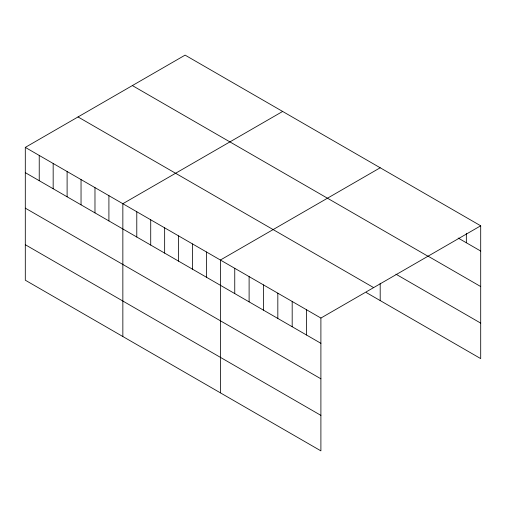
<?xml version="1.0" encoding="UTF-8"?>
<svg xmlns="http://www.w3.org/2000/svg" width="506" height="506" viewBox="0 0 506 506"><rect width="100%" height="100%" fill="white"/><g stroke="black" fill="none" stroke-linecap="round" stroke-linejoin="round"><path stroke-width="0.76" d="M25.3 147.391L320.899 318.053L320.899 450.871L25.3 280.204L25.3 147.391L185.101 55.129L480.7 225.796L480.7 358.609L366.262 292.538M282.645 111.453L122.85 203.709L122.85 336.522M380.196 167.771L220.395 260.027L220.395 392.846M320.899 318.053L480.7 225.796M458.139 238.029L480.7 251.052M428.057 256.156L480.7 286.548M132.363 85.577L427.968 256.238M395.92 274.17L480.7 323.119M78.032 116.943L373.637 287.61M25.3 172.654L320.899 343.315M25.3 208.143L320.899 378.811M25.3 244.714L320.899 415.375M466.342 233.291L466.342 242.766M380.196 283.233L380.196 300.583M306.541 309.767L306.541 335.023M292.183 301.475L292.183 326.737M277.826 293.183L277.826 318.445M263.468 284.897L263.468 310.159M249.11 276.605L249.11 301.867M234.752 268.319L234.752 293.581M206.461 251.982L206.461 277.244M192.527 243.936L192.527 269.198M178.593 235.891L178.593 261.153M164.652 227.845L164.652 253.108M150.718 219.8L150.718 245.062M136.784 211.755L136.784 237.017M108.91 195.664L108.91 220.926M94.976 187.618L94.976 212.881M81.042 179.573L81.042 204.835M67.108 171.528L67.108 196.79M53.168 163.482L53.168 188.744M39.234 155.437L39.234 180.699"/></g></svg>
